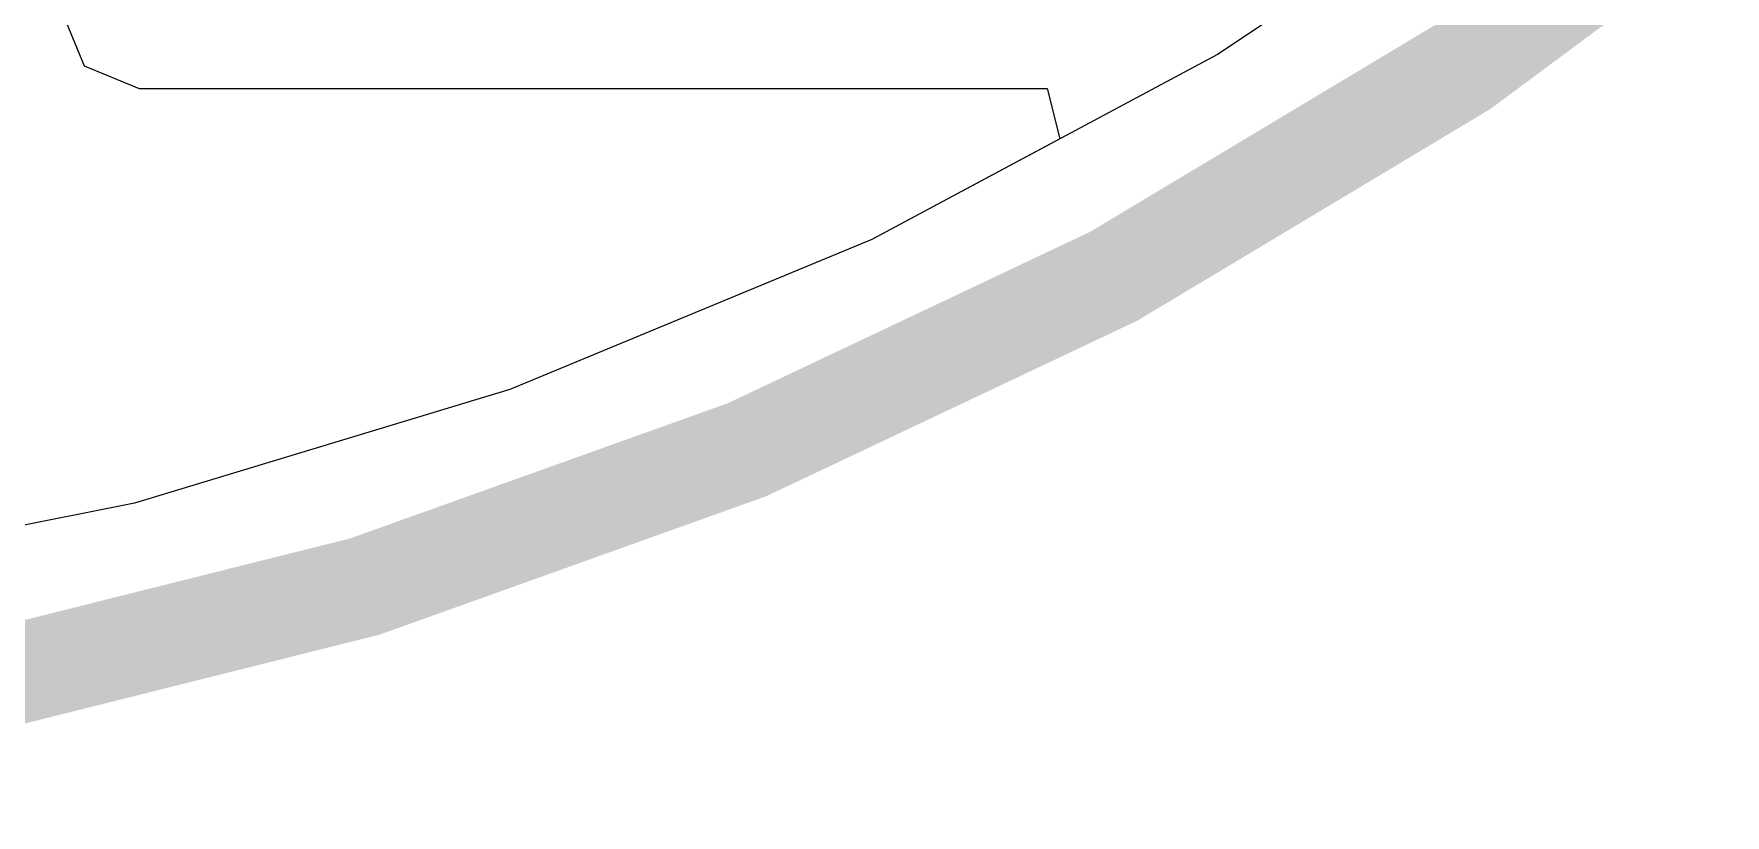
# Model space of a CAD drawing. Header units: inches. Extents: x -6 to 283, y -12 to 154.
# Drawn here: x 76.959 to 79.947, y -11.729 to -10.349 of the extents above; entities that cross this region are included whole.
import ezdxf

# ---------------------------------------------------------------- set-up
doc = ezdxf.new("R2010")
doc.units = ezdxf.units.IN
for name, color, linetype in [('Board Outline', 216, 'Continuous'), ('Bottom Layer', 5, 'Continuous'), ('GND-1', 16, 'Continuous'), ('GND-2', 90, 'Continuous'), ('GND-3', 216, 'Continuous'), ('GND-4', 54, 'Continuous'), ('PWR-1', 156, 'Continuous'), ('PWR-2', 130, 'Continuous'), ('Signal L1', 76, 'Continuous'), ('Signal L2', 6, 'Continuous'), ('Top Layer', 1, 'Continuous')]:
    doc.layers.add(name, color=color, linetype=linetype)

msp = doc.modelspace()

# ---------------------------------------------------------------- linework, layer by layer
at = {"layer": 'Board Outline'}
msp.add_lwpolyline([(82.7291081, -4.3312842, 0.1778, 0.1778, -0.4142135158828693), (75.42232058, -11.64012658, 0.1778, 0.1778, 0)], format="xyseb", dxfattribs=at)
at = {"layer": 'Bottom Layer'}
for p, q in [((77.00785461999999, -10.30774418), (77.04811615999999, -10.40494744)), ((77.04811615999999, -10.40494744), (77.14531941999999, -10.44520898)), ((77.14531941999999, -10.44520898), (78.74938021999999, -10.44520898)), ((78.74938021999999, -10.44520898), (78.77165348, -10.53410898)), ((78.77165348, -10.53410898), (78.43959165999999, -10.7116626)), ((78.43959165999999, -10.7116626), (77.79979868, -10.97678018)), ((77.79979868, -10.97678018), (77.13703902, -11.17792786)), ((77.13703902, -11.17792786), (76.45781507999999, -11.31313206))]:
    msp.add_line(p, q, dxfattribs=at)
at = {"layer": 'GND-1'}
for p, q in [((79.62615265999999, -10.00023654), (79.0503499, -10.38509226)), ((79.0503499, -10.38509226), (78.43959165999999, -10.7116626)), ((78.43959165999999, -10.7116626), (77.79979868, -10.97678018)), ((77.79979868, -10.97678018), (77.13703902, -11.17792786)), ((77.13703902, -11.17792786), (76.45781507999999, -11.31313206))]:
    msp.add_line(p, q, dxfattribs=at)
at = {"layer": 'GND-2'}
for p, q in [((79.62615265999999, -10.00023654), (79.0503499, -10.38509226)), ((79.0503499, -10.38509226), (78.43959165999999, -10.7116626)), ((78.43959165999999, -10.7116626), (77.79979868, -10.97678018)), ((77.79979868, -10.97678018), (77.13703902, -11.17792786)), ((77.13703902, -11.17792786), (76.45781507999999, -11.31313206))]:
    msp.add_line(p, q, dxfattribs=at)
at = {"layer": 'GND-3'}
for p, q in [((79.62615265999999, -10.00023654), (79.0503499, -10.38509226)), ((79.0503499, -10.38509226), (78.43959165999999, -10.7116626)), ((78.43959165999999, -10.7116626), (77.79979868, -10.97678018)), ((77.79979868, -10.97678018), (77.13703902, -11.17792786)), ((77.13703902, -11.17792786), (76.45781507999999, -11.31313206))]:
    msp.add_line(p, q, dxfattribs=at)
at = {"layer": 'GND-4'}
for p, q in [((79.62615265999999, -10.00023654), (79.0503499, -10.38509226)), ((79.0503499, -10.38509226), (78.43959165999999, -10.7116626)), ((78.43959165999999, -10.7116626), (77.79979868, -10.97678018)), ((77.79979868, -10.97678018), (77.13703902, -11.17792786)), ((77.13703902, -11.17792786), (76.45781507999999, -11.31313206))]:
    msp.add_line(p, q, dxfattribs=at)
at = {"layer": 'PWR-1'}
for p, q in [((79.62615265999999, -10.00023654), (79.0503499, -10.38509226)), ((79.0503499, -10.38509226), (78.43959165999999, -10.7116626)), ((78.43959165999999, -10.7116626), (77.79979868, -10.97678018)), ((77.79979868, -10.97678018), (77.13703902, -11.17792786)), ((77.13703902, -11.17792786), (76.45781507999999, -11.31313206))]:
    msp.add_line(p, q, dxfattribs=at)
at = {"layer": 'PWR-2'}
for p, q in [((79.62615265999999, -10.00023654), (79.0503499, -10.38509226)), ((79.0503499, -10.38509226), (78.43959165999999, -10.7116626)), ((78.43959165999999, -10.7116626), (77.79979868, -10.97678018)), ((77.79979868, -10.97678018), (77.13703902, -11.17792786)), ((77.13703902, -11.17792786), (76.45781507999999, -11.31313206))]:
    msp.add_line(p, q, dxfattribs=at)
at = {"layer": 'Signal L1'}
for p, q in [((79.62615265999999, -10.00023654), (79.0503499, -10.38509226)), ((79.0503499, -10.38509226), (78.43959165999999, -10.7116626)), ((78.43959165999999, -10.7116626), (77.79979868, -10.97678018)), ((77.79979868, -10.97678018), (77.13703902, -11.17792786)), ((77.13703902, -11.17792786), (76.45781507999999, -11.31313206))]:
    msp.add_line(p, q, dxfattribs=at)
at = {"layer": 'Signal L2'}
for p, q in [((79.62615265999999, -10.00023654), (79.0503499, -10.38509226)), ((79.0503499, -10.38509226), (78.43959165999999, -10.7116626)), ((78.43959165999999, -10.7116626), (77.79979868, -10.97678018)), ((77.79979868, -10.97678018), (77.13703902, -11.17792786)), ((77.13703902, -11.17792786), (76.45781507999999, -11.31313206))]:
    msp.add_line(p, q, dxfattribs=at)
at = {"layer": 'Top Layer'}
for p, q in [((79.62615265999999, -10.00023654), (79.0503499, -10.38509226)), ((79.0503499, -10.38509226), (78.43959165999999, -10.7116626)), ((78.43959165999999, -10.7116626), (77.79979868, -10.97678018)), ((77.79979868, -10.97678018), (77.13703902, -11.17792786)), ((77.13703902, -11.17792786), (76.45781507999999, -11.31313206))]:
    msp.add_line(p, q, dxfattribs=at)

doc.saveas('drawing.dxf')
